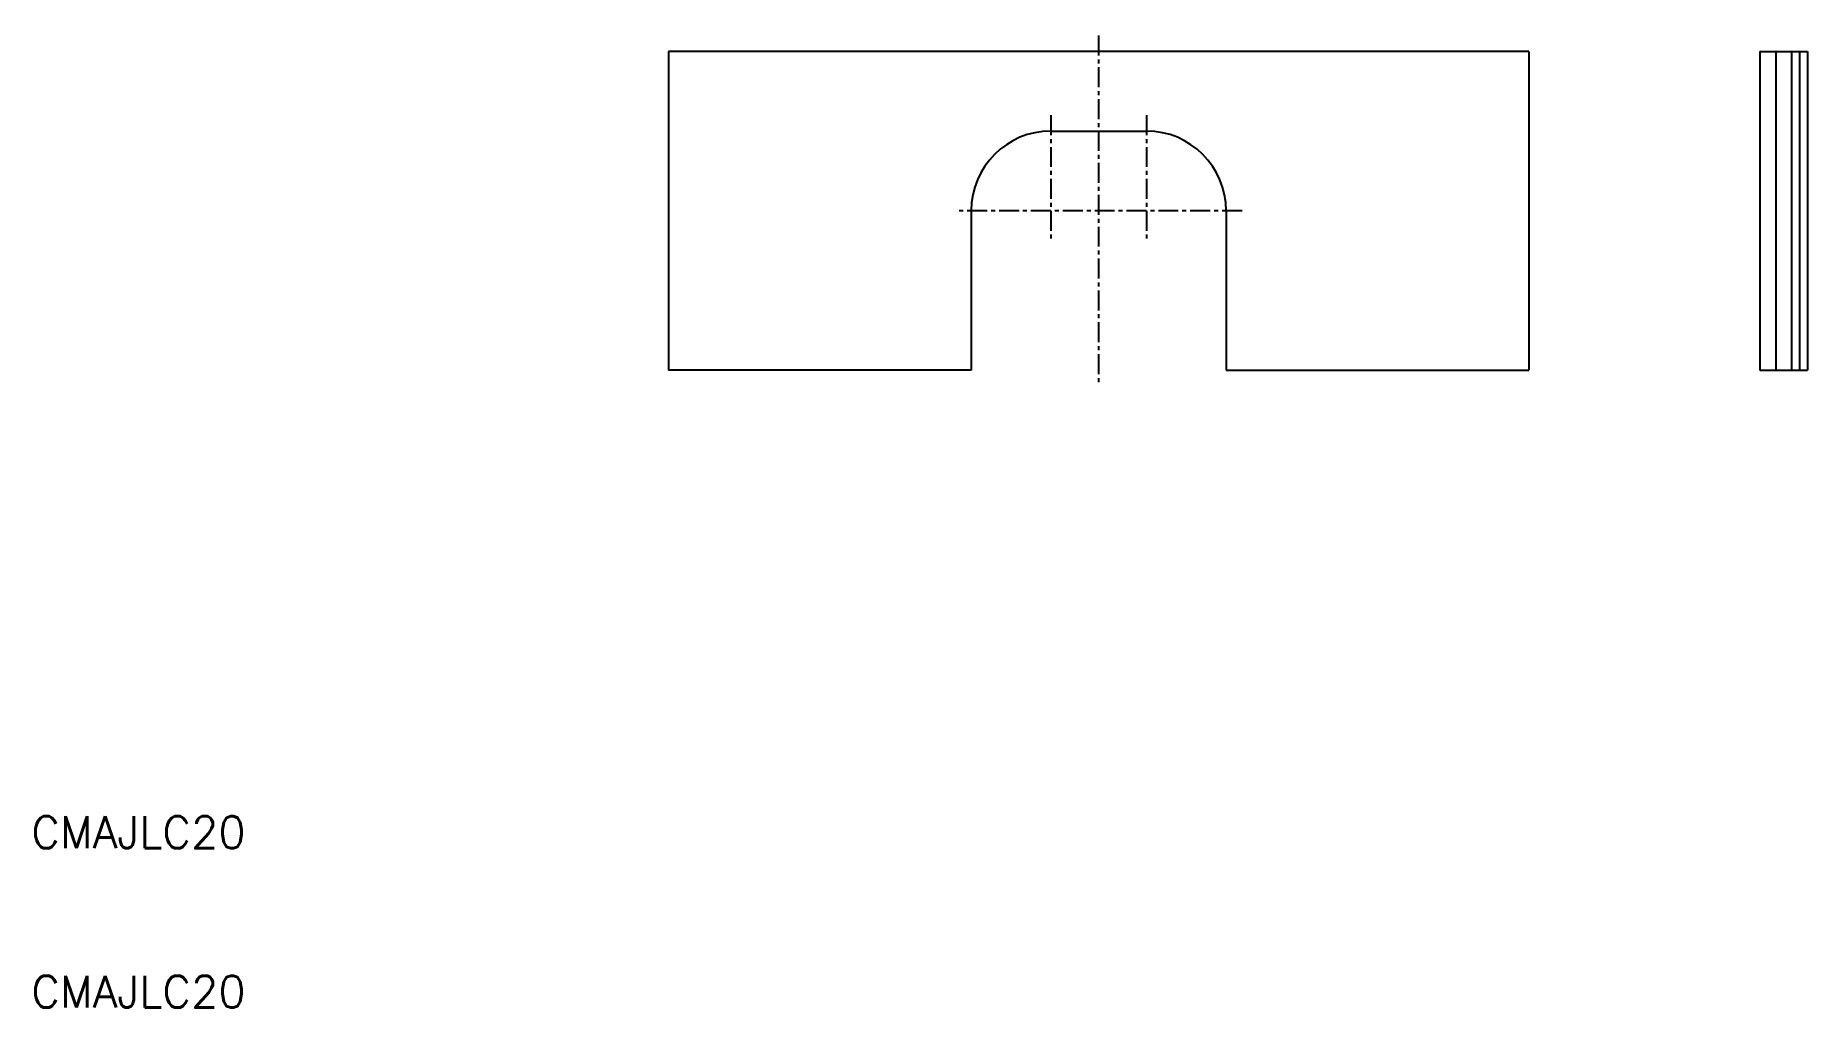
# Model space of a CAD drawing. Extents: x 10 to 121, y 10 to 71.
import ezdxf

# ---------------------------------------------------------------- set-up
doc = ezdxf.new("R2010")
doc.units = 0
doc.linetypes.add('CENTER', pattern=[2, 1.25, -0.25, 0.25, -0.25])
doc.layers.get('0').update_dxf_attribs({"linetype": 'CONTINUOUS'})
doc.layers.add('CENTER', color=1, linetype='CENTER')
doc.styles.get("Standard").update_dxf_attribs({"font": 'txt.shx'})

msp = doc.modelspace()

# ---------------------------------------------------------------- linework, layer by layer
at = {"color": 7, "linetype": 'CONTINUOUS'}
for p, q in [((104, 70), (50, 70)), ((50, 70), (50, 50)), ((104, 70), (104, 50)), ((118.5, 70), (121.5, 70)), ((118.5, 70), (118.5, 50)), ((119.5, 70), (119.5, 50)), ((120.5, 70), (120.5, 50)), ((121, 70), (121, 50)), ((121.5, 70), (121.5, 50)), ((74, 65), (80, 65)), ((69, 60), (69, 50)), ((85, 60), (85, 50)), ((69, 50), (50, 50)), ((85, 50), (104, 50)), ((118.5, 50), (121.5, 50))]:
    msp.add_line(p, q, dxfattribs=at)
for centre, start, end in [((74, 60), 90, 180), ((80, 60), 0, 90)]:
    msp.add_arc(centre, 5, start, end, dxfattribs=at)
at = {"layer": 'CENTER', "color": 1, "linetype": 'CENTER'}
for p, q in [((77, 71), (77, 49)), ((74, 66), (74, 58)), ((80, 66), (80, 58)), ((86, 60), (68, 60))]:
    msp.add_line(p, q, dxfattribs=at)

# ---------------------------------------------------------------- texts
at = {"color": 7, "linetype": 'CONTINUOUS'}
for p in [(10, 20), (10, 10)]:
    msp.add_text('CMAJLC20', height=2, dxfattribs=at).set_placement(p)

doc.saveas('drawing.dxf')
